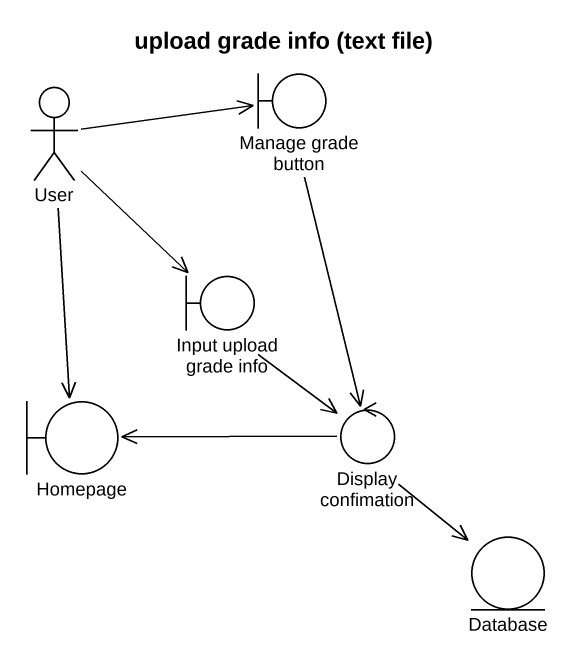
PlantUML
@startuml
title upload grade info (text file)
actor User
boundary "Manage grade button" as Manage_grade_button
boundary "Input upload grade info" as Input_upload_grade_info
boundary Homepage
control "Display confimation" as Display_confimation
entity "Database" as Database_
User -right-> Manage_grade_button
User --> Input_upload_grade_info
User --> Homepage
Manage_grade_button --> Display_confimation
Input_upload_grade_info --> Display_confimation
Display_confimation -left-> Homepage
Display_confimation --> Database_
@enduml
